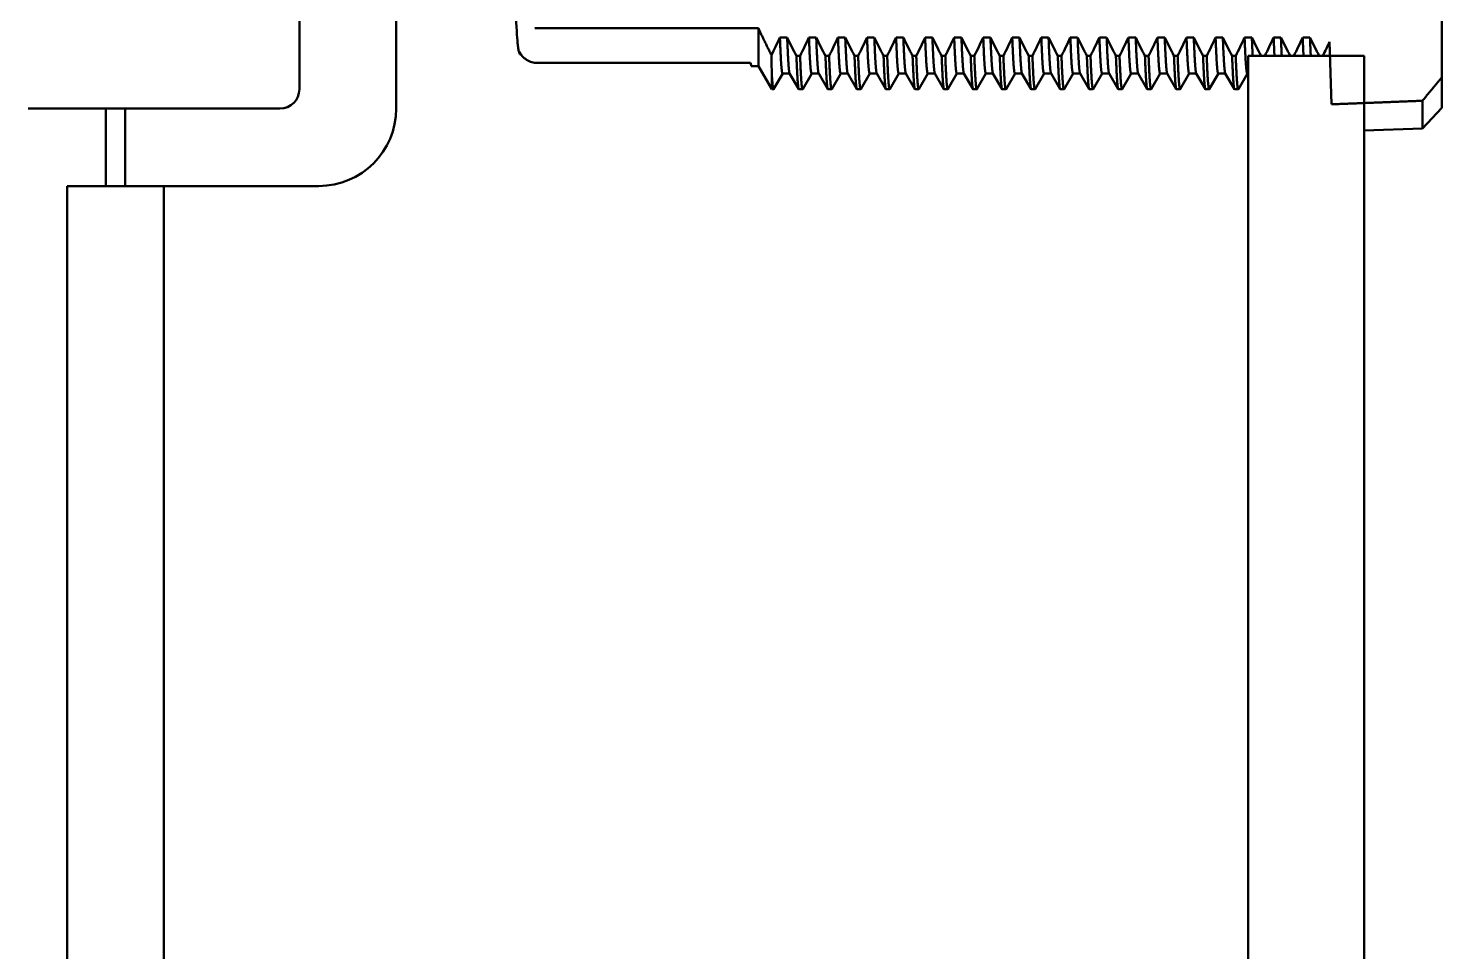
# Model space of a CAD drawing. Header units: millimetres. Extents: x -106 to 841, y -50 to 594.
# Drawn here: x 383.83 to 420.33, y 329.24 to 353.09 of the extents above; entities that cross this region are included whole.
import ezdxf

# ---------------------------------------------------------------- set-up
doc = ezdxf.new("R2010")
doc.units = ezdxf.units.MM
doc.layers.add('Visible (ISO)', color=7, linetype='Continuous', lineweight=50)

msp = doc.modelspace()

# ---------------------------------------------------------------- linework, layer by layer
at = {"layer": 'Visible (ISO)'}
for p, q in [((390.831, 355.978), (390.831, 351.518)), ((393.331, 355.609), (393.331, 351.018)), ((420.331, 351.823), (420.331, 353.849)), ((396.916, 353.093), (402.684, 353.093)), ((402.684, 353.093), (402.684, 352.118)), ((403.24, 352.858), (403.428, 352.858)), ((403.99, 352.858), (404.178, 352.858)), ((404.74, 352.858), (404.928, 352.858)), ((405.49, 352.858), (405.678, 352.858)), ((406.24, 352.858), (406.428, 352.858)), ((406.99, 352.858), (407.178, 352.858)), ((407.74, 352.858), (407.928, 352.858)), ((408.49, 352.858), (408.678, 352.858)), ((409.24, 352.858), (409.428, 352.858)), ((409.99, 352.858), (410.178, 352.858)), ((410.74, 352.858), (410.928, 352.858)), ((411.49, 352.858), (411.678, 352.858)), ((412.24, 352.858), (412.428, 352.858)), ((412.99, 352.858), (413.178, 352.858)), ((413.74, 352.858), (413.928, 352.858)), ((414.49, 352.858), (414.678, 352.858)), ((415.24, 352.858), (415.428, 352.858)), ((415.99, 352.858), (416.178, 352.858)), ((416.74, 352.858), (416.928, 352.858)), ((417.436, 352.743), (417.487, 351.129)), ((396.555, 352.418), (396.528, 352.418)), ((403.667, 352.378), (403.761, 352.378)), ((404.417, 352.378), (404.511, 352.378)), ((405.167, 352.378), (405.261, 352.378)), ((405.917, 352.378), (406.011, 352.378)), ((406.667, 352.378), (406.761, 352.378)), ((407.417, 352.378), (407.511, 352.378)), ((408.167, 352.378), (408.261, 352.378)), ((408.917, 352.378), (409.011, 352.378)), ((409.667, 352.378), (409.761, 352.378)), ((410.417, 352.378), (410.511, 352.378)), ((411.167, 352.378), (411.261, 352.378)), ((411.917, 352.378), (412.011, 352.378)), ((412.667, 352.378), (412.761, 352.378)), ((413.417, 352.378), (413.511, 352.378)), ((414.167, 352.378), (414.261, 352.378)), ((414.917, 352.378), (415.011, 352.378)), ((415.331, 352.378), (415.331, 322.659)), ((418.331, 352.378), (415.331, 352.378)), ((415.667, 352.378), (415.761, 352.378)), ((416.417, 352.378), (416.511, 352.378)), ((417.167, 352.378), (417.261, 352.378)), ((418.331, 322.659), (418.331, 352.378)), ((396.971, 352.198), (402.485, 352.198)), ((402.684, 352.118), (402.502, 352.118)), ((402.684, 352.118), (403.031, 351.518)), ((403.031, 351.518), (403.031, 351.933)), ((403.312, 351.924), (403.079, 351.522)), ((403.31, 351.924), (403.495, 351.924)), ((403.727, 351.522), (403.492, 351.928)), ((404.062, 351.924), (403.829, 351.522)), ((404.06, 351.924), (404.245, 351.924)), ((404.477, 351.522), (404.242, 351.928)), ((404.812, 351.924), (404.579, 351.522)), ((404.81, 351.924), (404.995, 351.924)), ((405.227, 351.522), (404.992, 351.928)), ((405.562, 351.924), (405.329, 351.522)), ((405.56, 351.924), (405.745, 351.924)), ((405.977, 351.522), (405.742, 351.928)), ((406.312, 351.924), (406.079, 351.522)), ((406.31, 351.924), (406.495, 351.924)), ((406.727, 351.522), (406.492, 351.928)), ((407.062, 351.924), (406.829, 351.522)), ((407.06, 351.924), (407.245, 351.924)), ((407.477, 351.522), (407.242, 351.928)), ((407.812, 351.924), (407.579, 351.522)), ((407.81, 351.924), (407.995, 351.924)), ((408.227, 351.522), (407.992, 351.928)), ((408.562, 351.924), (408.329, 351.522)), ((408.56, 351.924), (408.745, 351.924)), ((408.977, 351.522), (408.742, 351.928)), ((409.312, 351.924), (409.079, 351.522)), ((409.31, 351.924), (409.495, 351.924)), ((409.727, 351.522), (409.492, 351.928)), ((410.062, 351.924), (409.829, 351.522)), ((410.06, 351.924), (410.245, 351.924)), ((410.477, 351.522), (410.242, 351.928)), ((410.812, 351.924), (410.579, 351.522)), ((410.81, 351.924), (410.995, 351.924)), ((411.227, 351.522), (410.992, 351.928)), ((411.562, 351.924), (411.329, 351.522)), ((411.56, 351.924), (411.745, 351.924)), ((411.977, 351.522), (411.742, 351.928)), ((412.312, 351.924), (412.079, 351.522)), ((412.31, 351.924), (412.495, 351.924)), ((412.727, 351.522), (412.492, 351.928)), ((413.062, 351.924), (412.829, 351.522)), ((413.06, 351.924), (413.245, 351.924)), ((413.477, 351.522), (413.242, 351.928)), ((413.812, 351.924), (413.579, 351.522)), ((413.81, 351.924), (413.995, 351.924)), ((414.227, 351.522), (413.992, 351.928)), ((414.562, 351.924), (414.329, 351.522)), ((414.56, 351.924), (414.745, 351.924)), ((414.977, 351.522), (414.742, 351.928)), ((415.312, 351.924), (415.079, 351.522)), ((415.31, 351.924), (415.331, 351.924)), ((403.075, 351.518), (403.031, 351.518)), ((403.825, 351.518), (403.731, 351.518)), ((404.575, 351.518), (404.481, 351.518)), ((405.325, 351.518), (405.231, 351.518)), ((406.075, 351.518), (405.981, 351.518)), ((406.825, 351.518), (406.731, 351.518)), ((407.575, 351.518), (407.481, 351.518)), ((408.325, 351.518), (408.231, 351.518)), ((409.075, 351.518), (408.981, 351.518)), ((409.825, 351.518), (409.731, 351.518)), ((410.575, 351.518), (410.481, 351.518)), ((411.325, 351.518), (411.231, 351.518)), ((412.075, 351.518), (411.981, 351.518)), ((412.825, 351.518), (412.731, 351.518)), ((413.575, 351.518), (413.481, 351.518)), ((414.325, 351.518), (414.231, 351.518)), ((415.075, 351.518), (414.981, 351.518)), ((420.331, 351.037), (420.331, 351.823)), ((419.831, 351.22), (419.831, 350.501)), ((384.011, 351.018), (383.831, 351.018)), ((384.011, 351.018), (390.331, 351.018)), ((385.831, 349.018), (385.831, 351.018)), ((386.331, 349.018), (386.331, 351.018)), ((420.331, 351.037), (419.831, 350.501)), ((419.831, 350.501), (418.331, 350.449)), ((387.331, 349.018), (384.831, 349.018)), ((384.831, 349.018), (384.831, 326.018)), ((387.331, 326.018), (387.331, 349.018)), ((391.331, 349.018), (387.331, 349.018))]:
    msp.add_line(p, q, dxfattribs=at)
for centre, radius in [((390.331, 351.518), 0.5), ((391.331, 351.018), 2)]:
    msp.add_arc(centre, radius, 270, 0, dxfattribs=at)
for centre, major_axis, ratio, start_param, end_param in [((403.008, 357.446), (0.043, -5.962), 0.007357, 5.722108, 5.892614), ((402.331, 357.518), (0.171, -5.4), 0.014823, 6.110695, 6.282717)]:
    msp.add_ellipse(centre, major_axis=major_axis, ratio=ratio, start_param=start_param, end_param=end_param, dxfattribs=at)
for points, knots in [([(396.525, 352.421), (396.516, 352.443), (396.51, 352.461), (396.499, 352.493), (396.496, 352.507), (396.488, 352.54), (396.486, 352.555), (396.476, 352.616), (396.472, 352.656), (396.452, 352.869), (396.435, 353.133), (396.413, 353.556), (396.409, 353.624), (396.406, 353.695)], [0, 0, 0, 0, 0.0098092, 0.0098092, 0.0209674, 0.0209674, 0.0413256, 0.0413256, 0.10228, 0.10228, 0.2878299, 0.2878299, 0.3212238, 0.3212238, 0.3212238, 0.3212238]), ([(403.021, 352.398), (403.056, 352.471), (403.091, 352.544), (403.164, 352.697), (403.202, 352.778), (403.24, 352.858)], [-0.05094933, -0.05094933, -0.05094933, -0.05094933, -0.02673286, -0.02673286, 0, 0, 0, 0]), ([(403.428, 352.858), (403.467, 352.778), (403.507, 352.697), (403.587, 352.537), (403.627, 352.457), (403.667, 352.378)], [-0.05365492, -0.05365492, -0.05365492, -0.05365492, -0.02666638, -0.02666638, 0, 0, 0, 0]), ([(403.761, 352.378), (403.8, 352.457), (403.838, 352.537), (403.914, 352.697), (403.952, 352.778), (403.99, 352.858)], [-0.05319007, -0.05319007, -0.05319007, -0.05319007, -0.02673286, -0.02673286, 0, 0, 0, 0]), ([(404.178, 352.858), (404.217, 352.778), (404.257, 352.697), (404.337, 352.537), (404.377, 352.457), (404.417, 352.378)], [-0.05365492, -0.05365492, -0.05365492, -0.05365492, -0.02666638, -0.02666638, 0, 0, 0, 0]), ([(404.511, 352.378), (404.55, 352.457), (404.588, 352.537), (404.664, 352.697), (404.702, 352.778), (404.74, 352.858)], [-0.05319007, -0.05319007, -0.05319007, -0.05319007, -0.02673286, -0.02673286, 0, 0, 0, 0]), ([(404.928, 352.858), (404.967, 352.778), (405.007, 352.697), (405.087, 352.537), (405.127, 352.457), (405.167, 352.378)], [-0.05365492, -0.05365492, -0.05365492, -0.05365492, -0.02666638, -0.02666638, 0, 0, 0, 0]), ([(405.261, 352.378), (405.3, 352.457), (405.338, 352.537), (405.414, 352.697), (405.452, 352.778), (405.49, 352.858)], [-0.05319007, -0.05319007, -0.05319007, -0.05319007, -0.02673286, -0.02673286, 0, 0, 0, 0]), ([(405.678, 352.858), (405.717, 352.778), (405.757, 352.697), (405.837, 352.537), (405.877, 352.457), (405.917, 352.378)], [-0.05365492, -0.05365492, -0.05365492, -0.05365492, -0.02666638, -0.02666638, 0, 0, 0, 0]), ([(406.011, 352.378), (406.05, 352.457), (406.088, 352.537), (406.164, 352.697), (406.202, 352.778), (406.24, 352.858)], [-0.05319007, -0.05319007, -0.05319007, -0.05319007, -0.02673286, -0.02673286, 0, 0, 0, 0]), ([(406.428, 352.858), (406.467, 352.778), (406.507, 352.697), (406.587, 352.537), (406.627, 352.457), (406.667, 352.378)], [-0.05365492, -0.05365492, -0.05365492, -0.05365492, -0.02666638, -0.02666638, 0, 0, 0, 0]), ([(406.761, 352.378), (406.8, 352.457), (406.838, 352.537), (406.914, 352.697), (406.952, 352.778), (406.99, 352.858)], [-0.05319007, -0.05319007, -0.05319007, -0.05319007, -0.02673286, -0.02673286, 0, 0, 0, 0]), ([(407.178, 352.858), (407.217, 352.778), (407.257, 352.697), (407.337, 352.537), (407.377, 352.457), (407.417, 352.378)], [-0.05365492, -0.05365492, -0.05365492, -0.05365492, -0.02666638, -0.02666638, 0, 0, 0, 0]), ([(407.511, 352.378), (407.55, 352.457), (407.588, 352.537), (407.664, 352.697), (407.702, 352.778), (407.74, 352.858)], [-0.05319007, -0.05319007, -0.05319007, -0.05319007, -0.02673286, -0.02673286, 0, 0, 0, 0]), ([(407.928, 352.858), (407.967, 352.778), (408.007, 352.697), (408.087, 352.537), (408.127, 352.457), (408.167, 352.378)], [-0.05365492, -0.05365492, -0.05365492, -0.05365492, -0.02666638, -0.02666638, 0, 0, 0, 0]), ([(408.261, 352.378), (408.3, 352.457), (408.338, 352.537), (408.414, 352.697), (408.452, 352.778), (408.49, 352.858)], [-0.05319007, -0.05319007, -0.05319007, -0.05319007, -0.02673286, -0.02673286, 0, 0, 0, 0]), ([(408.678, 352.858), (408.717, 352.778), (408.757, 352.697), (408.837, 352.537), (408.877, 352.457), (408.917, 352.378)], [-0.05365492, -0.05365492, -0.05365492, -0.05365492, -0.02666638, -0.02666638, 0, 0, 0, 0]), ([(409.011, 352.378), (409.05, 352.457), (409.088, 352.537), (409.164, 352.697), (409.202, 352.778), (409.24, 352.858)], [-0.05319007, -0.05319007, -0.05319007, -0.05319007, -0.02673286, -0.02673286, 0, 0, 0, 0]), ([(409.428, 352.858), (409.467, 352.778), (409.507, 352.697), (409.587, 352.537), (409.627, 352.457), (409.667, 352.378)], [-0.05365492, -0.05365492, -0.05365492, -0.05365492, -0.02666638, -0.02666638, 0, 0, 0, 0]), ([(409.761, 352.378), (409.8, 352.457), (409.838, 352.537), (409.914, 352.697), (409.952, 352.778), (409.99, 352.858)], [-0.05319007, -0.05319007, -0.05319007, -0.05319007, -0.02673286, -0.02673286, 0, 0, 0, 0]), ([(410.178, 352.858), (410.217, 352.778), (410.257, 352.697), (410.337, 352.537), (410.377, 352.457), (410.417, 352.378)], [-0.05365492, -0.05365492, -0.05365492, -0.05365492, -0.02666638, -0.02666638, 0, 0, 0, 0]), ([(410.511, 352.378), (410.55, 352.457), (410.588, 352.537), (410.664, 352.697), (410.702, 352.778), (410.74, 352.858)], [-0.05319007, -0.05319007, -0.05319007, -0.05319007, -0.02673286, -0.02673286, 0, 0, 0, 0]), ([(410.928, 352.858), (410.967, 352.778), (411.007, 352.697), (411.087, 352.537), (411.127, 352.457), (411.167, 352.378)], [-0.05365492, -0.05365492, -0.05365492, -0.05365492, -0.02666638, -0.02666638, 0, 0, 0, 0]), ([(411.261, 352.378), (411.3, 352.457), (411.338, 352.537), (411.414, 352.697), (411.452, 352.778), (411.49, 352.858)], [-0.05319007, -0.05319007, -0.05319007, -0.05319007, -0.02673286, -0.02673286, 0, 0, 0, 0]), ([(411.678, 352.858), (411.717, 352.778), (411.757, 352.697), (411.837, 352.537), (411.877, 352.457), (411.917, 352.378)], [-0.05365492, -0.05365492, -0.05365492, -0.05365492, -0.02666638, -0.02666638, 0, 0, 0, 0]), ([(412.011, 352.378), (412.05, 352.457), (412.088, 352.537), (412.164, 352.697), (412.202, 352.778), (412.24, 352.858)], [-0.05319007, -0.05319007, -0.05319007, -0.05319007, -0.02673286, -0.02673286, 0, 0, 0, 0]), ([(412.428, 352.858), (412.467, 352.778), (412.507, 352.697), (412.587, 352.537), (412.627, 352.457), (412.667, 352.378)], [-0.05365492, -0.05365492, -0.05365492, -0.05365492, -0.02666638, -0.02666638, 0, 0, 0, 0]), ([(412.761, 352.378), (412.8, 352.457), (412.838, 352.537), (412.914, 352.697), (412.952, 352.778), (412.99, 352.858)], [-0.05319007, -0.05319007, -0.05319007, -0.05319007, -0.02673286, -0.02673286, 0, 0, 0, 0]), ([(413.178, 352.858), (413.217, 352.778), (413.257, 352.697), (413.337, 352.537), (413.377, 352.457), (413.417, 352.378)], [-0.05365492, -0.05365492, -0.05365492, -0.05365492, -0.02666638, -0.02666638, 0, 0, 0, 0]), ([(413.511, 352.378), (413.55, 352.457), (413.588, 352.537), (413.664, 352.697), (413.702, 352.778), (413.74, 352.858)], [-0.05319007, -0.05319007, -0.05319007, -0.05319007, -0.02673286, -0.02673286, 0, 0, 0, 0]), ([(413.928, 352.858), (413.967, 352.778), (414.007, 352.697), (414.087, 352.537), (414.127, 352.457), (414.167, 352.378)], [-0.05365492, -0.05365492, -0.05365492, -0.05365492, -0.02666638, -0.02666638, 0, 0, 0, 0]), ([(414.261, 352.378), (414.3, 352.457), (414.338, 352.537), (414.414, 352.697), (414.452, 352.778), (414.49, 352.858)], [-0.05319007, -0.05319007, -0.05319007, -0.05319007, -0.02673286, -0.02673286, 0, 0, 0, 0]), ([(414.678, 352.858), (414.717, 352.778), (414.757, 352.697), (414.837, 352.537), (414.877, 352.457), (414.917, 352.378)], [-0.05365492, -0.05365492, -0.05365492, -0.05365492, -0.02666638, -0.02666638, 0, 0, 0, 0]), ([(415.011, 352.378), (415.05, 352.457), (415.088, 352.537), (415.164, 352.697), (415.202, 352.778), (415.24, 352.858)], [-0.05319007, -0.05319007, -0.05319007, -0.05319007, -0.02673286, -0.02673286, 0, 0, 0, 0]), ([(415.428, 352.858), (415.467, 352.778), (415.507, 352.697), (415.587, 352.537), (415.627, 352.457), (415.667, 352.378)], [-0.05365492, -0.05365492, -0.05365492, -0.05365492, -0.02666638, -0.02666638, 0, 0, 0, 0]), ([(415.761, 352.378), (415.8, 352.457), (415.838, 352.537), (415.914, 352.697), (415.952, 352.778), (415.99, 352.858)], [-0.05319007, -0.05319007, -0.05319007, -0.05319007, -0.02673286, -0.02673286, 0, 0, 0, 0]), ([(416.178, 352.858), (416.217, 352.778), (416.257, 352.697), (416.337, 352.537), (416.377, 352.457), (416.417, 352.378)], [-0.05365492, -0.05365492, -0.05365492, -0.05365492, -0.02666638, -0.02666638, 0, 0, 0, 0]), ([(416.511, 352.378), (416.55, 352.457), (416.588, 352.537), (416.664, 352.697), (416.702, 352.778), (416.74, 352.858)], [-0.05319007, -0.05319007, -0.05319007, -0.05319007, -0.02673286, -0.02673286, 0, 0, 0, 0]), ([(416.928, 352.858), (416.967, 352.778), (417.007, 352.697), (417.087, 352.537), (417.127, 352.457), (417.167, 352.378)], [-0.05365492, -0.05365492, -0.05365492, -0.05365492, -0.02666638, -0.02666638, 0, 0, 0, 0]), ([(417.261, 352.378), (417.292, 352.442), (417.323, 352.506), (417.381, 352.628), (417.409, 352.685), (417.436, 352.743)], [-0.04277535, -0.04277535, -0.04277535, -0.04277535, -0.02147304, -0.02147304, -0.00231153, -0.00231153, -0.00231153, -0.00231153]), ([(396.971, 352.198), (396.925, 352.198), (396.878, 352.205), (396.785, 352.231), (396.739, 352.252), (396.657, 352.305), (396.62, 352.337), (396.558, 352.41), (396.532, 352.45), (396.513, 352.494)], [0.00000366, 0.00000366, 0.00000366, 0.00000366, 0.01398509, 0.01398509, 0.0290199, 0.0290199, 0.04364288, 0.04364288, 0.05803471, 0.05803471, 0.05803471, 0.05803471])]:
    msp.add_open_spline(points, degree=3, knots=knots, dxfattribs=at)
for points, weights in [([(402.684, 353.093), (402.84, 352.763), (403.021, 352.398)], [1, 1.00192015902, 1.00010285931]), ([(415.449, 352.378), (415.439, 352.578), (415.428, 352.858)], [0.989229072943, 0.974362679046, 0.967595049623]), ([(416.012, 352.378), (416.001, 352.578), (415.99, 352.858)], [0.989229072943, 0.974362679046, 0.967595049623]), ([(416.199, 352.378), (416.189, 352.578), (416.178, 352.858)], [0.989229072943, 0.974362679046, 0.967595049623]), ([(416.762, 352.378), (416.751, 352.578), (416.74, 352.858)], [0.989229072943, 0.974362679046, 0.967595049623]), ([(416.949, 352.378), (416.939, 352.578), (416.928, 352.858)], [0.989229072943, 0.974362679046, 0.967595049623]), ([(419.831, 351.22), (420.094, 351.534), (420.331, 351.823)], [1, 1.00099962962, 1]), ([(417.487, 351.129), (418.667, 351.175), (419.831, 351.22)], [1.00000275046, 1.00002219164, 1])]:
    msp.add_rational_spline(points, weights, degree=2, dxfattribs=at)
for points, weights, knots in [([(403.31, 351.924), (403.288, 351.924), (403.268, 352.257), (403.255, 352.486), (403.24, 352.858)], [0.962452025947, 0.966355275695, 1, 0.97661087415, 0.967595049623], [0.841776816, 0.841776816, 0.841776816, 0.84375, 0.84375, 0.845121717, 0.845121717, 0.845121717]), ([(403.492, 351.928), (403.473, 351.961), (403.456, 352.257), (403.442, 352.486), (403.428, 352.858)], [0.963635362683, 0.969973121493, 1, 0.97661087415, 0.967595049623], [0.841988994, 0.841988994, 0.841988994, 0.84375, 0.84375, 0.845121717, 0.845121717, 0.845121717]), ([(404.06, 351.924), (404.038, 351.924), (404.018, 352.257), (404.005, 352.486), (403.99, 352.858)], [0.962452025947, 0.966355275695, 1, 0.97661087415, 0.967595049623], [0.806062531, 0.806062531, 0.806062531, 0.808035714, 0.808035714, 0.809407431, 0.809407431, 0.809407431]), ([(404.242, 351.928), (404.223, 351.961), (404.206, 352.257), (404.192, 352.486), (404.178, 352.858)], [0.963635362683, 0.969973121493, 1, 0.97661087415, 0.967595049623], [0.806274709, 0.806274709, 0.806274709, 0.808035714, 0.808035714, 0.809407431, 0.809407431, 0.809407431]), ([(404.81, 351.924), (404.788, 351.924), (404.768, 352.257), (404.755, 352.486), (404.74, 352.858)], [0.962452025947, 0.966355275695, 1, 0.97661087415, 0.967595049623], [0.770348245, 0.770348245, 0.770348245, 0.772321429, 0.772321429, 0.773693146, 0.773693146, 0.773693146]), ([(404.992, 351.928), (404.973, 351.961), (404.956, 352.257), (404.942, 352.486), (404.928, 352.858)], [0.963635362683, 0.969973121493, 1, 0.97661087415, 0.967595049623], [0.770560423, 0.770560423, 0.770560423, 0.772321429, 0.772321429, 0.773693146, 0.773693146, 0.773693146]), ([(405.56, 351.924), (405.538, 351.924), (405.518, 352.257), (405.505, 352.486), (405.49, 352.858)], [0.962452025947, 0.966355275695, 1, 0.97661087415, 0.967595049623], [0.734633959, 0.734633959, 0.734633959, 0.736607143, 0.736607143, 0.73797886, 0.73797886, 0.73797886]), ([(405.742, 351.928), (405.723, 351.961), (405.706, 352.257), (405.692, 352.486), (405.678, 352.858)], [0.963635362683, 0.969973121493, 1, 0.97661087415, 0.967595049623], [0.734846137, 0.734846137, 0.734846137, 0.736607143, 0.736607143, 0.73797886, 0.73797886, 0.73797886]), ([(406.31, 351.924), (406.288, 351.924), (406.268, 352.257), (406.255, 352.486), (406.24, 352.858)], [0.962452025947, 0.966355275695, 1, 0.97661087415, 0.967595049623], [0.698919673, 0.698919673, 0.698919673, 0.700892857, 0.700892857, 0.702264574, 0.702264574, 0.702264574]), ([(406.492, 351.928), (406.473, 351.961), (406.456, 352.257), (406.442, 352.486), (406.428, 352.858)], [0.963635362683, 0.969973121493, 1, 0.97661087415, 0.967595049623], [0.699131852, 0.699131852, 0.699131852, 0.700892857, 0.700892857, 0.702264574, 0.702264574, 0.702264574]), ([(407.06, 351.924), (407.038, 351.924), (407.018, 352.257), (407.005, 352.486), (406.99, 352.858)], [0.962452025947, 0.966355275695, 1, 0.97661087415, 0.967595049623], [0.663205388, 0.663205388, 0.663205388, 0.665178571, 0.665178571, 0.666550288, 0.666550288, 0.666550288]), ([(407.242, 351.928), (407.223, 351.961), (407.206, 352.257), (407.192, 352.486), (407.178, 352.858)], [0.963635362683, 0.969973121493, 1, 0.97661087415, 0.967595049623], [0.663417566, 0.663417566, 0.663417566, 0.665178571, 0.665178571, 0.666550288, 0.666550288, 0.666550288]), ([(407.81, 351.924), (407.788, 351.924), (407.768, 352.257), (407.755, 352.486), (407.74, 352.858)], [0.962452025947, 0.966355275695, 1, 0.97661087415, 0.967595049623], [0.627491102, 0.627491102, 0.627491102, 0.629464286, 0.629464286, 0.630836003, 0.630836003, 0.630836003]), ([(407.992, 351.928), (407.973, 351.961), (407.956, 352.257), (407.942, 352.486), (407.928, 352.858)], [0.963635362683, 0.969973121493, 1, 0.97661087415, 0.967595049623], [0.62770328, 0.62770328, 0.62770328, 0.629464286, 0.629464286, 0.630836003, 0.630836003, 0.630836003]), ([(408.56, 351.924), (408.538, 351.924), (408.518, 352.257), (408.505, 352.486), (408.49, 352.858)], [0.962452025947, 0.966355275695, 1, 0.97661087415, 0.967595049623], [0.591776816, 0.591776816, 0.591776816, 0.59375, 0.59375, 0.595121717, 0.595121717, 0.595121717]), ([(408.742, 351.928), (408.723, 351.961), (408.706, 352.257), (408.692, 352.486), (408.678, 352.858)], [0.963635362683, 0.969973121493, 1, 0.97661087415, 0.967595049623], [0.591988994, 0.591988994, 0.591988994, 0.59375, 0.59375, 0.595121717, 0.595121717, 0.595121717]), ([(409.31, 351.924), (409.288, 351.924), (409.268, 352.257), (409.255, 352.486), (409.24, 352.858)], [0.962452025947, 0.966355275695, 1, 0.97661087415, 0.967595049623], [0.556062531, 0.556062531, 0.556062531, 0.558035714, 0.558035714, 0.559407431, 0.559407431, 0.559407431]), ([(409.492, 351.928), (409.473, 351.961), (409.456, 352.257), (409.442, 352.486), (409.428, 352.858)], [0.963635362683, 0.969973121493, 1, 0.97661087415, 0.967595049623], [0.556274709, 0.556274709, 0.556274709, 0.558035714, 0.558035714, 0.559407431, 0.559407431, 0.559407431]), ([(410.06, 351.924), (410.038, 351.924), (410.018, 352.257), (410.005, 352.486), (409.99, 352.858)], [0.962452025947, 0.966355275695, 1, 0.97661087415, 0.967595049623], [0.520348245, 0.520348245, 0.520348245, 0.522321429, 0.522321429, 0.523693146, 0.523693146, 0.523693146]), ([(410.242, 351.928), (410.223, 351.961), (410.206, 352.257), (410.192, 352.486), (410.178, 352.858)], [0.963635362683, 0.969973121493, 1, 0.97661087415, 0.967595049623], [0.520560423, 0.520560423, 0.520560423, 0.522321429, 0.522321429, 0.523693146, 0.523693146, 0.523693146]), ([(410.81, 351.924), (410.788, 351.924), (410.768, 352.257), (410.755, 352.486), (410.74, 352.858)], [0.962452025947, 0.966355275695, 1, 0.97661087415, 0.967595049623], [0.484633959, 0.484633959, 0.484633959, 0.486607143, 0.486607143, 0.48797886, 0.48797886, 0.48797886]), ([(410.992, 351.928), (410.973, 351.961), (410.956, 352.257), (410.942, 352.486), (410.928, 352.858)], [0.963635362683, 0.969973121493, 1, 0.97661087415, 0.967595049623], [0.484846137, 0.484846137, 0.484846137, 0.486607143, 0.486607143, 0.48797886, 0.48797886, 0.48797886]), ([(411.56, 351.924), (411.538, 351.924), (411.518, 352.257), (411.505, 352.486), (411.49, 352.858)], [0.962452025947, 0.966355275695, 1, 0.97661087415, 0.967595049623], [0.448919673, 0.448919673, 0.448919673, 0.450892857, 0.450892857, 0.452264574, 0.452264574, 0.452264574]), ([(411.742, 351.928), (411.723, 351.961), (411.706, 352.257), (411.692, 352.486), (411.678, 352.858)], [0.963635362683, 0.969973121493, 1, 0.97661087415, 0.967595049623], [0.449131852, 0.449131852, 0.449131852, 0.450892857, 0.450892857, 0.452264574, 0.452264574, 0.452264574]), ([(412.31, 351.924), (412.288, 351.924), (412.268, 352.257), (412.255, 352.486), (412.24, 352.858)], [0.962452025947, 0.966355275695, 1, 0.97661087415, 0.967595049623], [0.413205388, 0.413205388, 0.413205388, 0.415178571, 0.415178571, 0.416550288, 0.416550288, 0.416550288]), ([(412.492, 351.928), (412.473, 351.961), (412.456, 352.257), (412.442, 352.486), (412.428, 352.858)], [0.963635362683, 0.969973121493, 1, 0.97661087415, 0.967595049623], [0.413417566, 0.413417566, 0.413417566, 0.415178571, 0.415178571, 0.416550288, 0.416550288, 0.416550288]), ([(413.06, 351.924), (413.038, 351.924), (413.018, 352.257), (413.005, 352.486), (412.99, 352.858)], [0.962452025947, 0.966355275695, 1, 0.97661087415, 0.967595049623], [0.377491102, 0.377491102, 0.377491102, 0.379464286, 0.379464286, 0.380836003, 0.380836003, 0.380836003]), ([(413.242, 351.928), (413.223, 351.961), (413.206, 352.257), (413.192, 352.486), (413.178, 352.858)], [0.963635362683, 0.969973121493, 1, 0.97661087415, 0.967595049623], [0.37770328, 0.37770328, 0.37770328, 0.379464286, 0.379464286, 0.380836003, 0.380836003, 0.380836003]), ([(413.81, 351.924), (413.788, 351.924), (413.768, 352.257), (413.755, 352.486), (413.74, 352.858)], [0.962452025947, 0.966355275695, 1, 0.97661087415, 0.967595049623], [0.341776816, 0.341776816, 0.341776816, 0.34375, 0.34375, 0.345121717, 0.345121717, 0.345121717]), ([(413.992, 351.928), (413.973, 351.961), (413.956, 352.257), (413.942, 352.486), (413.928, 352.858)], [0.963635362683, 0.969973121493, 1, 0.97661087415, 0.967595049623], [0.341988994, 0.341988994, 0.341988994, 0.34375, 0.34375, 0.345121717, 0.345121717, 0.345121717]), ([(414.56, 351.924), (414.538, 351.924), (414.518, 352.257), (414.505, 352.486), (414.49, 352.858)], [0.962452025947, 0.966355275695, 1, 0.97661087415, 0.967595049623], [0.306062531, 0.306062531, 0.306062531, 0.308035714, 0.308035714, 0.309407431, 0.309407431, 0.309407431]), ([(414.742, 351.928), (414.723, 351.961), (414.706, 352.257), (414.692, 352.486), (414.678, 352.858)], [0.963635362683, 0.969973121493, 1, 0.97661087415, 0.967595049623], [0.306274709, 0.306274709, 0.306274709, 0.308035714, 0.308035714, 0.309407431, 0.309407431, 0.309407431]), ([(415.31, 351.924), (415.288, 351.924), (415.268, 352.257), (415.255, 352.486), (415.24, 352.858)], [0.962452025947, 0.966355275695, 1, 0.97661087415, 0.967595049623], [0.270348245, 0.270348245, 0.270348245, 0.272321429, 0.272321429, 0.273693146, 0.273693146, 0.273693146]), ([(403.731, 351.518), (403.71, 351.518), (403.69, 351.875), (403.679, 352.075), (403.667, 352.378)], [0.962452025947, 0.966355275695, 1, 0.980881285309, 0.971366433114], [0.841776816, 0.841776816, 0.841776816, 0.84375, 0.84375, 0.844871267, 0.844871267, 0.844871267]), ([(403.829, 351.522), (403.806, 351.481), (403.784, 351.875), (403.773, 352.075), (403.761, 352.378)], [0.96196782646, 0.962973196429, 1, 0.980881285309, 0.971366433114], [0.80586418, 0.80586418, 0.80586418, 0.808035714, 0.808035714, 0.809156982, 0.809156982, 0.809156982]), ([(404.481, 351.518), (404.46, 351.518), (404.44, 351.875), (404.429, 352.075), (404.417, 352.378)], [0.962452025947, 0.966355275695, 1, 0.980881285309, 0.971366433114], [0.806062531, 0.806062531, 0.806062531, 0.808035714, 0.808035714, 0.809156982, 0.809156982, 0.809156982]), ([(404.579, 351.522), (404.556, 351.481), (404.534, 351.875), (404.523, 352.075), (404.511, 352.378)], [0.96196782646, 0.962973196429, 1, 0.980881285309, 0.971366433114], [0.770149894, 0.770149894, 0.770149894, 0.772321429, 0.772321429, 0.773442696, 0.773442696, 0.773442696]), ([(405.231, 351.518), (405.21, 351.518), (405.19, 351.875), (405.179, 352.075), (405.167, 352.378)], [0.962452025947, 0.966355275695, 1, 0.980881285309, 0.971366433114], [0.770348245, 0.770348245, 0.770348245, 0.772321429, 0.772321429, 0.773442696, 0.773442696, 0.773442696]), ([(405.329, 351.522), (405.306, 351.481), (405.284, 351.875), (405.273, 352.075), (405.261, 352.378)], [0.96196782646, 0.962973196429, 1, 0.980881285309, 0.971366433114], [0.734435608, 0.734435608, 0.734435608, 0.736607143, 0.736607143, 0.73772841, 0.73772841, 0.73772841]), ([(405.981, 351.518), (405.96, 351.518), (405.94, 351.875), (405.929, 352.075), (405.917, 352.378)], [0.962452025947, 0.966355275695, 1, 0.980881285309, 0.971366433114], [0.734633959, 0.734633959, 0.734633959, 0.736607143, 0.736607143, 0.73772841, 0.73772841, 0.73772841]), ([(406.079, 351.522), (406.056, 351.481), (406.034, 351.875), (406.023, 352.075), (406.011, 352.378)], [0.96196782646, 0.962973196429, 1, 0.980881285309, 0.971366433114], [0.698721323, 0.698721323, 0.698721323, 0.700892857, 0.700892857, 0.702014125, 0.702014125, 0.702014125]), ([(406.731, 351.518), (406.71, 351.518), (406.69, 351.875), (406.679, 352.075), (406.667, 352.378)], [0.962452025947, 0.966355275695, 1, 0.980881285309, 0.971366433114], [0.698919673, 0.698919673, 0.698919673, 0.700892857, 0.700892857, 0.702014125, 0.702014125, 0.702014125]), ([(406.829, 351.522), (406.806, 351.481), (406.784, 351.875), (406.773, 352.075), (406.761, 352.378)], [0.96196782646, 0.962973196429, 1, 0.980881285309, 0.971366433114], [0.663007037, 0.663007037, 0.663007037, 0.665178571, 0.665178571, 0.666299839, 0.666299839, 0.666299839]), ([(407.481, 351.518), (407.46, 351.518), (407.44, 351.875), (407.429, 352.075), (407.417, 352.378)], [0.962452025947, 0.966355275695, 1, 0.980881285309, 0.971366433114], [0.663205388, 0.663205388, 0.663205388, 0.665178571, 0.665178571, 0.666299839, 0.666299839, 0.666299839]), ([(407.579, 351.522), (407.556, 351.481), (407.534, 351.875), (407.523, 352.075), (407.511, 352.378)], [0.96196782646, 0.962973196429, 1, 0.980881285309, 0.971366433114], [0.627292751, 0.627292751, 0.627292751, 0.629464286, 0.629464286, 0.630585553, 0.630585553, 0.630585553]), ([(408.231, 351.518), (408.21, 351.518), (408.19, 351.875), (408.179, 352.075), (408.167, 352.378)], [0.962452025947, 0.966355275695, 1, 0.980881285309, 0.971366433114], [0.627491102, 0.627491102, 0.627491102, 0.629464286, 0.629464286, 0.630585553, 0.630585553, 0.630585553]), ([(408.329, 351.522), (408.306, 351.481), (408.284, 351.875), (408.273, 352.075), (408.261, 352.378)], [0.96196782646, 0.962973196429, 1, 0.980881285309, 0.971366433114], [0.591578465, 0.591578465, 0.591578465, 0.59375, 0.59375, 0.594871267, 0.594871267, 0.594871267]), ([(408.981, 351.518), (408.96, 351.518), (408.94, 351.875), (408.929, 352.075), (408.917, 352.378)], [0.962452025947, 0.966355275695, 1, 0.980881285309, 0.971366433114], [0.591776816, 0.591776816, 0.591776816, 0.59375, 0.59375, 0.594871267, 0.594871267, 0.594871267]), ([(409.079, 351.522), (409.056, 351.481), (409.034, 351.875), (409.023, 352.075), (409.011, 352.378)], [0.96196782646, 0.962973196429, 1, 0.980881285309, 0.971366433114], [0.55586418, 0.55586418, 0.55586418, 0.558035714, 0.558035714, 0.559156982, 0.559156982, 0.559156982]), ([(409.731, 351.518), (409.71, 351.518), (409.69, 351.875), (409.679, 352.075), (409.667, 352.378)], [0.962452025947, 0.966355275695, 1, 0.980881285309, 0.971366433114], [0.556062531, 0.556062531, 0.556062531, 0.558035714, 0.558035714, 0.559156982, 0.559156982, 0.559156982]), ([(409.829, 351.522), (409.806, 351.481), (409.784, 351.875), (409.773, 352.075), (409.761, 352.378)], [0.96196782646, 0.962973196429, 1, 0.980881285309, 0.971366433114], [0.520149894, 0.520149894, 0.520149894, 0.522321429, 0.522321429, 0.523442696, 0.523442696, 0.523442696]), ([(410.481, 351.518), (410.46, 351.518), (410.44, 351.875), (410.429, 352.075), (410.417, 352.378)], [0.962452025947, 0.966355275695, 1, 0.980881285309, 0.971366433114], [0.520348245, 0.520348245, 0.520348245, 0.522321429, 0.522321429, 0.523442696, 0.523442696, 0.523442696]), ([(410.579, 351.522), (410.556, 351.481), (410.534, 351.875), (410.523, 352.075), (410.511, 352.378)], [0.96196782646, 0.962973196429, 1, 0.980881285309, 0.971366433114], [0.484435608, 0.484435608, 0.484435608, 0.486607143, 0.486607143, 0.48772841, 0.48772841, 0.48772841]), ([(411.231, 351.518), (411.21, 351.518), (411.19, 351.875), (411.179, 352.075), (411.167, 352.378)], [0.962452025947, 0.966355275695, 1, 0.980881285309, 0.971366433114], [0.484633959, 0.484633959, 0.484633959, 0.486607143, 0.486607143, 0.48772841, 0.48772841, 0.48772841]), ([(411.329, 351.522), (411.306, 351.481), (411.284, 351.875), (411.273, 352.075), (411.261, 352.378)], [0.96196782646, 0.962973196429, 1, 0.980881285309, 0.971366433114], [0.448721323, 0.448721323, 0.448721323, 0.450892857, 0.450892857, 0.452014125, 0.452014125, 0.452014125]), ([(411.981, 351.518), (411.96, 351.518), (411.94, 351.875), (411.929, 352.075), (411.917, 352.378)], [0.962452025947, 0.966355275695, 1, 0.980881285309, 0.971366433114], [0.448919673, 0.448919673, 0.448919673, 0.450892857, 0.450892857, 0.452014125, 0.452014125, 0.452014125]), ([(412.079, 351.522), (412.056, 351.481), (412.034, 351.875), (412.023, 352.075), (412.011, 352.378)], [0.96196782646, 0.962973196429, 1, 0.980881285309, 0.971366433114], [0.413007037, 0.413007037, 0.413007037, 0.415178571, 0.415178571, 0.416299839, 0.416299839, 0.416299839]), ([(412.731, 351.518), (412.71, 351.518), (412.69, 351.875), (412.679, 352.075), (412.667, 352.378)], [0.962452025947, 0.966355275695, 1, 0.980881285309, 0.971366433114], [0.413205388, 0.413205388, 0.413205388, 0.415178571, 0.415178571, 0.416299839, 0.416299839, 0.416299839]), ([(412.829, 351.522), (412.806, 351.481), (412.784, 351.875), (412.773, 352.075), (412.761, 352.378)], [0.96196782646, 0.962973196429, 1, 0.980881285309, 0.971366433114], [0.377292751, 0.377292751, 0.377292751, 0.379464286, 0.379464286, 0.380585553, 0.380585553, 0.380585553]), ([(413.481, 351.518), (413.46, 351.518), (413.44, 351.875), (413.429, 352.075), (413.417, 352.378)], [0.962452025947, 0.966355275695, 1, 0.980881285309, 0.971366433114], [0.377491102, 0.377491102, 0.377491102, 0.379464286, 0.379464286, 0.380585553, 0.380585553, 0.380585553]), ([(413.579, 351.522), (413.556, 351.481), (413.534, 351.875), (413.523, 352.075), (413.511, 352.378)], [0.96196782646, 0.962973196429, 1, 0.980881285309, 0.971366433114], [0.341578465, 0.341578465, 0.341578465, 0.34375, 0.34375, 0.344871267, 0.344871267, 0.344871267]), ([(414.231, 351.518), (414.21, 351.518), (414.19, 351.875), (414.179, 352.075), (414.167, 352.378)], [0.962452025947, 0.966355275695, 1, 0.980881285309, 0.971366433114], [0.341776816, 0.341776816, 0.341776816, 0.34375, 0.34375, 0.344871267, 0.344871267, 0.344871267]), ([(414.329, 351.522), (414.306, 351.481), (414.284, 351.875), (414.273, 352.075), (414.261, 352.378)], [0.96196782646, 0.962973196429, 1, 0.980881285309, 0.971366433114], [0.30586418, 0.30586418, 0.30586418, 0.308035714, 0.308035714, 0.309156982, 0.309156982, 0.309156982]), ([(414.981, 351.518), (414.96, 351.518), (414.94, 351.875), (414.929, 352.075), (414.917, 352.378)], [0.962452025947, 0.966355275695, 1, 0.980881285309, 0.971366433114], [0.306062531, 0.306062531, 0.306062531, 0.308035714, 0.308035714, 0.309156982, 0.309156982, 0.309156982]), ([(415.079, 351.522), (415.056, 351.481), (415.034, 351.875), (415.023, 352.075), (415.011, 352.378)], [0.96196782646, 0.962973196429, 1, 0.980881285309, 0.971366433114], [0.270149894, 0.270149894, 0.270149894, 0.272321429, 0.272321429, 0.273442696, 0.273442696, 0.273442696]), ([(403.079, 351.522), (403.056, 351.481), (403.034, 351.875), (403.032, 351.903), (403.031, 351.933)], [0.96196782646, 0.962973196429, 1, 0.997276051288, 0.994747053995], [0.841578465, 0.841578465, 0.841578465, 0.84375, 0.84375, 0.843909753, 0.843909753, 0.843909753])]:
    msp.add_rational_spline(points, weights, degree=2, knots=knots, dxfattribs=at)
msp.add_open_spline([(396.513, 352.494), (396.519, 352.444), (396.524, 352.418), (396.528, 352.418)], degree=3, dxfattribs=at)

doc.saveas('drawing.dxf')
